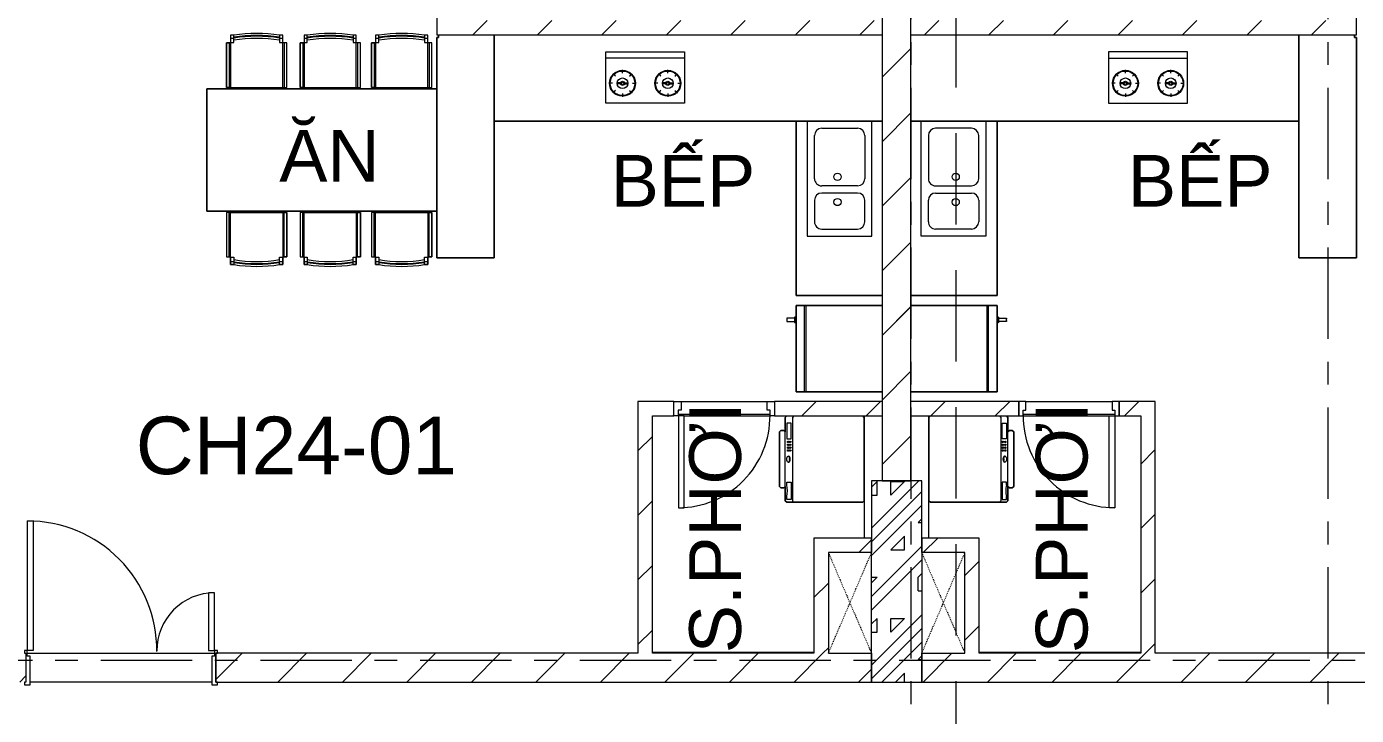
# Model space of a CAD drawing. Header units: millimetres. Extents: x -20144 to 117583, y -11426 to 48263.
# Drawn here: x 10845 to 20100, y 32568 to 37357 of the extents above; entities that cross this region are included whole.
import ezdxf

# ---------------------------------------------------------------- set-up
doc = ezdxf.new("R2010")
doc.units = ezdxf.units.MM
for name, pattern in [('Dash', [12.35, 3.175, -3.175, 0, -3, 0, -3]), ('Grid Line', [22.225, 12.7, -3.175, 3.175, -3.175]), ('HIDDEN2', [4.7625, 3.175, -1.5875])]:
    doc.linetypes.add(name, pattern=pattern)
for name, color, linetype, lineweight in [('A-DETL-GENF', 31, 'Continuous', 5), ('A-DETL-GENF-HDLN', 161, 'Dash', 5), ('CHU', 181, 'Continuous', 5), ('CUA', 31, 'Continuous', 9), ('HATCH-TUONG', 152, 'Continuous', 9), ('KI-HIEU-1', 151, 'Continuous', 9), ('NET CAT', 3, 'Continuous', 5), ('NET-CAT', 3, 'Continuous', 9), ('NET-THAY', 2, 'Continuous', 15), ('THIET BI', 44, 'Continuous', 5), ('TRUC', 225, 'Continuous', 5)]:
    doc.layers.add(name, color=color, linetype=linetype, lineweight=lineweight)
doc.styles.add('Arial', font='arial.ttf', dxfattribs={"height": 360})
doc.styles.add('Arial_2', font='arial.ttf', dxfattribs={"height": 400})
pattern_1 = [(45, (0, 0), (-224.5064, 224.5064), [])]

# ---------------------------------------------------------------- blocks, each defined once
blk = doc.blocks.new('CUA VAO CAN HO_0001 - Type 1-362270-MẶT BẰNG TẦNG 24')
at = {"layer": 'CUA'}
for p, q in [((-549, 1022.3), (-509, 1022.3)), ((-549, 122.3), (-549, 1022.3)), ((-509, 1022.3), (-509, 122.3)), ((712, 522.3), (712, 122.3)), ((752, 522.3), (712, 522.3)), ((752, 122.3), (752, 522.3)), ((-509, 122.3), (-549, 122.3)), ((712, 122.3), (752, 122.3))]:
    blk.add_line(p, q, dxfattribs=at)
at = {"layer": 'CUA', "lineweight": 5}
for p, q in [((-550, 122.3), (-570, 122.3)), ((-570, 122.3), (-570, 102.3)), ((-570, 102.3), (-560, 102.3)), ((-560, 102.3), (-560, -97.7)), ((-550, 81.3), (-550, 122.3)), ((773, 122.3), (753, 122.3)), ((753, 122.3), (753, 81.3)), ((763, -97.7), (763, 102.3)), ((763, 102.3), (773, 102.3)), ((773, 102.3), (773, 122.3)), ((-530, 81.3), (-550, 81.3)), ((-530, -117.7), (-530, 81.3)), ((753, 81.3), (733, 81.3)), ((733, 81.3), (733, -117.7)), ((-560, -97.7), (-570, -97.7)), ((-570, -97.7), (-570, -117.7)), ((-570, -117.7), (-530, -117.7)), ((733, -117.7), (773, -117.7)), ((773, -97.7), (763, -97.7)), ((773, -117.7), (773, -97.7))]:
    blk.add_line(p, q, dxfattribs=at)
for centre, radius, start, end in [((-549, 122.3), 900, 359.5, 90), ((752, 122.3), 400, 90, 180.5)]:
    blk.add_arc(centre, radius, start, end, dxfattribs=at)
blk = doc.blocks.new('CUA WC - Type 1-374201-MẶT BẰNG TẦNG 24')
at = {"layer": 'CUA', "lineweight": 5}
for p, q in [((-248.5, -52.3), (-248.5, 47.7)), ((-248.5, 47.7), (-198.5, 47.7)), ((-198.5, 47.7), (-198.5, -11.3)), ((401.5, 47.7), (451.5, 47.7)), ((401.5, -11.3), (401.5, 47.7)), ((451.5, 47.7), (451.5, -52.3)), ((-218.5, -52.3), (-248.5, -52.3)), ((-218.5, -11.3), (-218.5, -52.3)), ((-198.5, -11.3), (-218.5, -11.3)), ((421.5, -11.3), (401.5, -11.3)), ((421.5, -52.3), (421.5, -11.3)), ((451.5, -52.3), (421.5, -52.3))]:
    blk.add_line(p, q, dxfattribs=at)
at = {"layer": 'CUA'}
for p, q in [((-177.5, -52.3), (-217.5, -52.3)), ((-217.5, -52.3), (-217.5, -690.3)), ((-177.5, -690.3), (-177.5, -52.3)), ((-217.5, -690.3), (-177.5, -690.3))]:
    blk.add_line(p, q, dxfattribs=at)
at = {"layer": 'CUA', "lineweight": 5}
blk.add_arc((-217.5, -52.3), 638, 270, 0.5, dxfattribs=at)
blk = doc.blocks.new('X-BAN AN 4 GHE - X-BAN AN 4 GHE 2-382485-MẶT BẰNG TẦNG 24')
at = {"layer": 'THIET BI'}
for p, q in [((187, 372.7), (165.2, 372.7)), ((165.2, 372.7), (165.2, 318.5)), ((165.2, 372.7), (165.2, 10)), ((187, 372.7), (165.2, 372.7)), ((187, 337.9), (187, 372.7)), ((527.9, 372.7), (506.1, 372.7)), ((506.1, 372.7), (506.1, 337.9)), ((527.9, 372.7), (506.1, 372.7)), ((527.9, 318.5), (527.9, 372.7)), ((527.9, 10), (527.9, 372.7)), ((698.6, 372.7), (676.8, 372.7)), ((676.8, 372.7), (676.8, 318.5)), ((676.8, 372.7), (676.8, 10)), ((698.6, 372.7), (676.8, 372.7)), ((698.6, 337.9), (698.6, 372.7)), ((1039.5, 372.7), (1017.7, 372.7)), ((1017.7, 372.7), (1017.7, 337.9)), ((1039.5, 372.7), (1017.7, 372.7)), ((1039.5, 318.5), (1039.5, 372.7)), ((1039.5, 10), (1039.5, 372.7)), ((1195.4, 372.7), (1173.7, 372.7)), ((1173.7, 372.7), (1173.7, 318.5)), ((1173.7, 372.7), (1173.7, 10)), ((1195.4, 372.7), (1173.7, 372.7)), ((1195.4, 337.9), (1195.4, 372.7)), ((1536.3, 372.7), (1514.6, 372.7)), ((1514.6, 372.7), (1514.6, 337.9)), ((1536.3, 372.7), (1514.6, 372.7)), ((1536.3, 318.5), (1536.3, 372.7)), ((1536.3, 10), (1536.3, 372.7)), ((165.2, 318.5), (136.9, 318.5)), ((136.9, 318.5), (136.9, 10)), ((136.9, 318.5), (155.8, 318.5)), ((136.9, 10), (136.9, 318.5)), ((155.8, 318.5), (155.8, 10)), ((165.2, 350.9), (187, 350.9)), ((165.2, 321.9), (187, 321.9)), ((187, 321.9), (187, 337.9)), ((506.1, 350.9), (527.9, 350.9)), ((506.1, 337.9), (506.1, 321.9)), ((506.1, 321.9), (527.9, 321.9)), ((556.2, 318.5), (527.9, 318.5)), ((537.3, 318.5), (537.3, 10)), ((556.2, 318.5), (537.3, 318.5)), ((556.2, 10), (556.2, 318.5)), ((556.2, 10), (556.2, 318.5)), ((648.5, 318.5), (648.5, 10)), ((676.8, 318.5), (648.5, 318.5)), ((648.5, 318.5), (667.4, 318.5)), ((648.5, 10), (648.5, 318.5)), ((667.4, 318.5), (667.4, 10)), ((676.8, 350.9), (698.6, 350.9)), ((676.8, 321.9), (698.6, 321.9)), ((698.6, 321.9), (698.6, 337.9)), ((1017.7, 350.9), (1039.5, 350.9)), ((1017.7, 337.9), (1017.7, 321.9)), ((1017.7, 321.9), (1039.5, 321.9)), ((1067.8, 318.5), (1039.5, 318.5)), ((1048.9, 318.5), (1048.9, 10)), ((1067.8, 318.5), (1048.9, 318.5)), ((1067.8, 10), (1067.8, 318.5)), ((1067.8, 10), (1067.8, 318.5)), ((1145.3, 318.5), (1145.3, 10)), ((1173.7, 318.5), (1145.3, 318.5)), ((1145.3, 318.5), (1164.2, 318.5)), ((1145.3, 10), (1145.3, 318.5)), ((1164.2, 318.5), (1164.2, 10)), ((1173.7, 350.9), (1195.4, 350.9)), ((1173.7, 321.9), (1195.4, 321.9)), ((1195.4, 321.9), (1195.4, 337.9)), ((1514.6, 350.9), (1536.3, 350.9)), ((1514.6, 337.9), (1514.6, 321.9)), ((1514.6, 321.9), (1536.3, 321.9)), ((1564.7, 318.5), (1536.3, 318.5)), ((1545.8, 318.5), (1545.8, 10)), ((1564.7, 318.5), (1545.8, 318.5)), ((1564.7, 10), (1564.7, 318.5)), ((1564.7, 10), (1564.7, 318.5)), ((1600, 0), (0, 0)), ((0, 0), (0, -850)), ((0, -850), (0, 0)), ((0, 0), (1600, 0)), ((136.9, 10), (556.2, 10)), ((155.8, 10), (136.9, 10)), ((165.2, 10), (527.9, 10)), ((537.3, 10), (556.2, 10)), ((648.5, 10), (1067.8, 10)), ((667.4, 10), (648.5, 10)), ((676.8, 10), (1039.5, 10)), ((1048.9, 10), (1067.8, 10)), ((1145.3, 10), (1564.7, 10)), ((1164.2, 10), (1145.3, 10)), ((1173.7, 10), (1536.3, 10)), ((1545.8, 10), (1564.7, 10)), ((1600, -850), (1600, 0)), ((1600, 0), (1600, -850)), ((0, -850), (1600, -850)), ((1600, -850), (0, -850)), ((556.2, -860), (136.9, -860)), ((136.9, -860), (136.9, -1168.5)), ((155.8, -860), (136.9, -860)), ((136.9, -860), (136.9, -1168.5)), ((155.8, -1168.5), (155.8, -860)), ((165.2, -860), (527.9, -860)), ((165.2, -1222.7), (165.2, -860)), ((527.9, -860), (527.9, -1222.7)), ((537.3, -860), (556.2, -860)), ((537.3, -1168.5), (537.3, -860)), ((556.2, -1168.5), (556.2, -860)), ((556.2, -860), (556.2, -1168.5)), ((1067.8, -860), (648.5, -860)), ((648.5, -860), (648.5, -1168.5)), ((667.4, -860), (648.5, -860)), ((648.5, -860), (648.5, -1168.5)), ((667.4, -1168.5), (667.4, -860)), ((676.8, -860), (1039.5, -860)), ((676.8, -1222.7), (676.8, -860)), ((1039.5, -860), (1039.5, -1222.7)), ((1048.9, -860), (1067.8, -860)), ((1048.9, -1168.5), (1048.9, -860)), ((1067.8, -1168.5), (1067.8, -860)), ((1067.8, -860), (1067.8, -1168.5)), ((1564.7, -860), (1145.3, -860)), ((1145.3, -860), (1145.3, -1168.5)), ((1164.2, -860), (1145.3, -860)), ((1145.3, -860), (1145.3, -1168.5)), ((1164.2, -1168.5), (1164.2, -860)), ((1173.7, -860), (1536.3, -860)), ((1173.7, -1222.7), (1173.7, -860)), ((1536.3, -860), (1536.3, -1222.7)), ((1545.8, -860), (1564.7, -860)), ((1545.8, -1168.5), (1545.8, -860)), ((1564.7, -1168.5), (1564.7, -860)), ((1564.7, -860), (1564.7, -1168.5)), ((136.9, -1168.5), (165.2, -1168.5)), ((136.9, -1168.5), (155.8, -1168.5)), ((165.2, -1168.5), (165.2, -1222.7)), ((165.2, -1171.9), (187, -1171.9)), ((165.2, -1200.9), (187, -1200.9)), ((187, -1171.9), (187, -1187.9)), ((187, -1187.9), (187, -1222.7)), ((506.1, -1171.9), (527.9, -1171.9)), ((506.1, -1187.9), (506.1, -1171.9)), ((506.1, -1222.7), (506.1, -1187.9)), ((506.1, -1200.9), (527.9, -1200.9)), ((527.9, -1222.7), (527.9, -1168.5)), ((527.9, -1168.5), (556.2, -1168.5)), ((556.2, -1168.5), (537.3, -1168.5)), ((648.5, -1168.5), (676.8, -1168.5)), ((648.5, -1168.5), (667.4, -1168.5)), ((676.8, -1168.5), (676.8, -1222.7)), ((676.8, -1171.9), (698.6, -1171.9)), ((676.8, -1200.9), (698.6, -1200.9)), ((698.6, -1171.9), (698.6, -1187.9)), ((698.6, -1187.9), (698.6, -1222.7)), ((1017.7, -1171.9), (1039.5, -1171.9)), ((1017.7, -1187.9), (1017.7, -1171.9)), ((1017.7, -1222.7), (1017.7, -1187.9)), ((1017.7, -1200.9), (1039.5, -1200.9)), ((1039.5, -1222.7), (1039.5, -1168.5)), ((1039.5, -1168.5), (1067.8, -1168.5)), ((1067.8, -1168.5), (1048.9, -1168.5)), ((1145.3, -1168.5), (1173.7, -1168.5)), ((1145.3, -1168.5), (1164.2, -1168.5)), ((1173.7, -1168.5), (1173.7, -1222.7)), ((1173.7, -1171.9), (1195.4, -1171.9)), ((1173.7, -1200.9), (1195.4, -1200.9)), ((1195.4, -1171.9), (1195.4, -1187.9)), ((1195.4, -1187.9), (1195.4, -1222.7)), ((1514.6, -1171.9), (1536.3, -1171.9)), ((1514.6, -1187.9), (1514.6, -1171.9)), ((1514.6, -1222.7), (1514.6, -1187.9)), ((1514.6, -1200.9), (1536.3, -1200.9)), ((1536.3, -1222.7), (1536.3, -1168.5)), ((1536.3, -1168.5), (1564.7, -1168.5)), ((1564.7, -1168.5), (1545.8, -1168.5)), ((165.2, -1222.7), (187, -1222.7)), ((187, -1222.7), (165.2, -1222.7)), ((506.1, -1222.7), (527.9, -1222.7)), ((527.9, -1222.7), (506.1, -1222.7)), ((676.8, -1222.7), (698.6, -1222.7)), ((698.6, -1222.7), (676.8, -1222.7)), ((1017.7, -1222.7), (1039.5, -1222.7)), ((1039.5, -1222.7), (1017.7, -1222.7)), ((1173.7, -1222.7), (1195.4, -1222.7)), ((1195.4, -1222.7), (1173.7, -1222.7)), ((1514.6, -1222.7), (1536.3, -1222.7)), ((1536.3, -1222.7), (1514.6, -1222.7))]:
    blk.add_line(p, q, dxfattribs=at)
for centre, radius, start, end in [((346.5, -628.1), 1013.4, 80.94073, 99.05927), ((346.5, -628.1), 1013.4, 80.94073, 99.05927), ((346.5, -628.1), 998.9, 80.80804, 99.19196), ((858.1, -628.1), 1013.4, 80.94073, 99.05927), ((858.1, -628.1), 1013.4, 80.94073, 99.05927), ((858.1, -628.1), 998.9, 80.80804, 99.19196), ((1355, -628.1), 1013.4, 80.94073, 99.05927), ((1355, -628.1), 1013.4, 80.94073, 99.05927), ((1355, -628.1), 998.9, 80.80804, 99.19196), ((346.5, -648.2), 1013.4, 80.94073, 99.05927), ((346.5, -648.2), 998.9, 80.80804, 99.19196), ((858.1, -648.2), 1013.4, 80.94073, 99.05927), ((858.1, -648.2), 998.9, 80.80804, 99.19196), ((1355, -648.2), 1013.4, 80.94073, 99.05927), ((1355, -648.2), 998.9, 80.80804, 99.19196), ((346.5, -201.8), 998.9, 260.80804, 279.19196), ((346.5, -201.8), 1013.4, 260.94073, 279.05927), ((858.1, -201.8), 998.9, 260.80804, 279.19196), ((858.1, -201.8), 1013.4, 260.94073, 279.05927), ((1355, -201.8), 998.9, 260.80804, 279.19196), ((1355, -201.8), 1013.4, 260.94073, 279.05927), ((346.5, -221.9), 998.9, 260.80804, 279.19196), ((346.5, -221.9), 1013.4, 260.94073, 279.05927), ((346.5, -221.9), 1013.4, 260.94073, 279.05927), ((858.1, -221.9), 998.9, 260.80804, 279.19196), ((858.1, -221.9), 1013.4, 260.94073, 279.05927), ((858.1, -221.9), 1013.4, 260.94073, 279.05927), ((1355, -221.9), 998.9, 260.80804, 279.19196), ((1355, -221.9), 1013.4, 260.94073, 279.05927), ((1355, -221.9), 1013.4, 260.94073, 279.05927)]:
    blk.add_arc(centre, radius, start, end, dxfattribs=at)
blk = doc.blocks.new('X-BEP - X-BEP-626359-MẶT BẰNG TẦNG 24')
at = {"layer": 'THIET BI'}
for p, q in [((0, -0.1), (0, -600)), ((0, -600), (0, -0.1)), ((775.5, -117.4), (1324.5, -117.4)), ((775.5, -475.7), (775.5, -117.4)), ((1324.5, -162.4), (775.5, -162.4)), ((1324.5, -117.4), (1324.5, -475.7)), ((842.7, -287.3), (826.1, -270.7)), ((892.3, -266.8), (892.3, -243.3)), ((941.9, -287.3), (958.5, -270.7)), ((1158.1, -287.3), (1141.5, -270.7)), ((1207.7, -266.8), (1207.7, -243.3)), ((1257.3, -287.3), (1273.9, -270.7)), ((822.1, -336.9), (798.7, -336.9)), ((878.1, -332.9), (855.6, -332.9)), ((878.1, -341), (855.6, -341)), ((906.4, -332.9), (928.9, -332.9)), ((906.4, -341), (928.9, -341)), ((962.5, -336.9), (985.9, -336.9)), ((1137.5, -336.9), (1114.1, -336.9)), ((1193.6, -332.9), (1171.1, -332.9)), ((1193.6, -341), (1171.1, -341)), ((1221.9, -332.9), (1244.4, -332.9)), ((1221.9, -341), (1244.4, -341)), ((1277.9, -336.9), (1301.3, -336.9)), ((842.7, -386.6), (826.1, -403.1)), ((892.3, -407.1), (892.3, -430.5)), ((941.9, -386.6), (958.5, -403.1)), ((1158.1, -386.6), (1141.5, -403.1)), ((1207.7, -407.1), (1207.7, -430.5)), ((1257.3, -386.6), (1273.9, -403.1)), ((1324.5, -475.7), (775.5, -475.7)), ((0, -600), (2699.9, -600)), ((2699.9, -600), (0, -600))]:
    blk.add_line(p, q, dxfattribs=at)
for centre, radius in [((892.3, -336.9), 90), ((892.3, -336.9), 85.5), ((1207.7, -336.9), 90), ((1207.7, -336.9), 85.5), ((892.3, -336.9), 36.9), ((892.3, -336.9), 14.7), ((892.3, -336.9), 8.24), ((1207.7, -336.9), 36.9), ((1207.7, -336.9), 14.7), ((1207.7, -336.9), 8.24)]:
    blk.add_circle(centre, radius, dxfattribs=at)
blk = doc.blocks.new('X-BEP - X-BEP-626360-MẶT BẰNG TẦNG 24')
at = {"layer": 'THIET BI'}
for p, q in [((0, -0.1), (0, -600)), ((0, -600), (0, -0.1)), ((0, -71.5), (0, -521.5)), ((800, -71.5), (0, -71.5)), ((800, -521.5), (800, -71.5)), ((1213.2, -600), (1213.2, -0.1)), ((1213.2, -0.1), (1213.2, -600)), ((50, -421.5), (50, -171.5)), ((100, -121.5), (400, -121.5)), ((450, -171.5), (450, -421.5)), ((500, -171.5), (500, -421.5)), ((700, -121.5), (550, -121.5)), ((750, -421.5), (750, -171.5)), ((0, -521.5), (800, -521.5)), ((400, -471.5), (100, -471.5)), ((550, -471.5), (700, -471.5)), ((0, -600), (1213.2, -600)), ((1213.2, -600), (0, -600))]:
    blk.add_line(p, q, dxfattribs=at)
for centre in [(387.5, -311.5), (562.5, -311.5)]:
    blk.add_circle(centre, 25, dxfattribs=at)
for centre, start, end in [((100, -171.5), 90, 180), ((400, -171.5), 360, 90), ((550, -171.5), 90, 180), ((700, -171.5), 360, 90), ((100, -421.5), 180, 270), ((400, -421.5), 270, 0), ((550, -421.5), 180, 270), ((700, -421.5), 270, 0)]:
    blk.add_arc(centre, 50, start, end, dxfattribs=at)
blk = doc.blocks.new('X-BAR - X-BAR-626361-MẶT BẰNG TẦNG 24')
at = {"layer": 'THIET BI'}
for p, q in [((-387.3, -17.3), (-400, -17.3)), ((-400, -17.3), (-400, -1550)), ((-400, -1550), (-400, -17.3)), ((-400, -17.3), (-387.3, -17.3)), ((-387.3, -0.1), (-387.3, -17.3)), ((-387.3, -17.3), (-387.3, -0.1)), ((0, -1550), (0, -0.1)), ((0, -0.1), (0, -1550)), ((-400, -1550), (0, -1550)), ((0, -1550), (-400, -1550))]:
    blk.add_line(p, q, dxfattribs=at)
blk = doc.blocks.new('X-TU LANH - X-TU LANH-V27-MẶT BẰNG TẦNG 24')
at = {"layer": 'THIET BI'}
for p, q in [((-300, -0.1), (-300, -600)), ((-300, -600), (-300, -0.1)), ((300, -600), (300, -0.1)), ((300, -0.1), (300, -600)), ((300, -530), (-300, -530)), ((300, -540), (-300, -540)), ((-300, -600), (300, -600)), ((300, -600), (-300, -600)), ((-222.5, -600), (-217.5, -610)), ((-217.5, -610), (-182.5, -610)), ((-212.5, -610), (-210.5, -665)), ((-189.5, -665), (-187.5, -610)), ((-182.5, -610), (-177.5, -600)), ((-210.5, -665), (-205.2, -665)), ((-194.8, -665), (-189.5, -665))]:
    blk.add_line(p, q, dxfattribs=at)
blk.add_arc((-200, -667.2), 5.66, 22.40182, 157.59821, dxfattribs=at)
blk = doc.blocks.new('X-MAY GIAT - X-MAY GIAT-V28-MẶT BẰNG TẦNG 24')
at = {"layer": 'THIET BI'}
for p, q in [((-290, 0), (-300, -10)), ((-300, -10), (-290, 0)), ((290, 0), (-290, 0)), ((-290, 0), (290, 0)), ((300, -10), (290, 0)), ((290, 0), (300, -10)), ((300, -540), (300, -10)), ((300, -10), (300, -540)), ((-300, -490), (-290, -500)), ((-300, -540), (-290, -550)), ((-290, -550), (-300, -540)), ((-290, -500), (290, -500)), ((-290, -550), (-190, -550)), ((-190, -550), (-290, -550)), ((-250, -510), (-250, -540)), ((-140, -510), (-250, -510)), ((-250, -540), (-140, -540)), ((-190, -550), (-200, -560)), ((-200, -560), (-190, -550)), ((190, -550), (-190, -550)), ((-140, -540), (-140, -510)), ((-20, -530), (-20, -525)), ((0, -520), (0, -525)), ((20, -530), (20, -525)), ((160, -510), (280, -510)), ((160, -540), (160, -510)), ((180, -540), (160, -540)), ((200, -560), (190, -550)), ((190, -550), (290, -550)), ((190, -550), (200, -560)), ((290, -550), (190, -550)), ((280, -540), (260, -540)), ((280, -510), (280, -540)), ((290, -500), (300, -490)), ((290, -550), (300, -540)), ((300, -540), (290, -550)), ((-200, -560), (-200, -580)), ((-200, -580), (-200, -560)), ((-200, -580), (-190, -590)), ((-190, -590), (-200, -580)), ((-190, -590), (190, -590)), ((190, -590), (-190, -590)), ((190, -590), (200, -580)), ((200, -580), (190, -590)), ((200, -580), (200, -560)), ((200, -560), (200, -580))]:
    blk.add_line(p, q, dxfattribs=at)
blk.add_arc((220, -697.5), 162.5, 75.74997, 104.25003, dxfattribs=at)
for centre, major_axis in [((-120, -512.5), (5, 0)), ((-120, -522.5), (5, 0)), ((-120, -532.5), (5, 0)), ((-100, -512.5), (5, 0)), ((-100, -522.5), (5, 0)), ((-100, -532.5), (5, 0)), ((-80, -512.5), (5, 0)), ((-80, -522.5), (5, 0)), ((-80, -532.5), (5, 0)), ((-60, -512.5), (-5, 0)), ((-60, -522.5), (-5, 0)), ((-60, -532.5), (-5, 0)), ((0, -530), (-20, 0))]:
    blk.add_ellipse(centre, major_axis=major_axis, ratio=0.5, dxfattribs=at)
blk.add_ellipse((0, -525), major_axis=(-20, 0), ratio=0.5, start_param=3.141593, end_param=6.283185, dxfattribs=at)
blk = doc.blocks.new('CUA WC - Type 1-374153-MẶT BẰNG TẦNG 24')
at = {"layer": 'CUA'}
for p, q in [((-217.5, 690.3), (-177.5, 690.3)), ((-217.5, 52.3), (-217.5, 690.3)), ((-177.5, 690.3), (-177.5, 52.3)), ((-177.5, 52.3), (-217.5, 52.3))]:
    blk.add_line(p, q, dxfattribs=at)
at = {"layer": 'CUA', "lineweight": 5}
for p, q in [((-218.5, 52.3), (-248.5, 52.3)), ((-248.5, 52.3), (-248.5, -47.7)), ((-218.5, 11.3), (-218.5, 52.3)), ((-198.5, 11.3), (-218.5, 11.3)), ((-198.5, -47.7), (-198.5, 11.3)), ((421.5, 11.3), (401.5, 11.3)), ((401.5, 11.3), (401.5, -47.7)), ((451.5, 52.3), (421.5, 52.3)), ((421.5, 52.3), (421.5, 11.3)), ((451.5, -47.7), (451.5, 52.3)), ((-248.5, -47.7), (-198.5, -47.7)), ((401.5, -47.7), (451.5, -47.7))]:
    blk.add_line(p, q, dxfattribs=at)
blk.add_arc((-217.5, 52.3), 638, 359.5, 90, dxfattribs=at)
blk = doc.blocks.new('X-BEP - X-BEP-629880-MẶT BẰNG TẦNG 24')
at = {"layer": 'THIET BI'}
for p, q in [((0, 600), (2699.9, 600)), ((0, 0.1), (0, 600)), ((0, 600), (0, 0.1)), ((2699.9, 600), (0, 600)), ((775.5, 475.7), (775.5, 117.4)), ((1324.5, 475.7), (775.5, 475.7)), ((1324.5, 117.4), (1324.5, 475.7)), ((842.7, 386.6), (826.1, 403.1)), ((892.3, 407.1), (892.3, 430.5)), ((941.9, 386.6), (958.5, 403.1)), ((1158.1, 386.6), (1141.5, 403.1)), ((1207.7, 407.1), (1207.7, 430.5)), ((1257.3, 386.6), (1273.9, 403.1)), ((822.1, 336.9), (798.7, 336.9)), ((842.7, 287.3), (826.1, 270.7)), ((878.1, 341), (855.6, 341)), ((878.1, 332.9), (855.6, 332.9)), ((906.4, 341), (928.9, 341)), ((906.4, 332.9), (928.9, 332.9)), ((941.9, 287.3), (958.5, 270.7)), ((962.5, 336.9), (985.9, 336.9)), ((1137.5, 336.9), (1114.1, 336.9)), ((1158.1, 287.3), (1141.5, 270.7)), ((1193.6, 341), (1171.1, 341)), ((1193.6, 332.9), (1171.1, 332.9)), ((1221.9, 341), (1244.4, 341)), ((1221.9, 332.9), (1244.4, 332.9)), ((1257.3, 287.3), (1273.9, 270.7)), ((1277.9, 336.9), (1301.3, 336.9)), ((892.3, 266.8), (892.3, 243.3)), ((1207.7, 266.8), (1207.7, 243.3)), ((1324.5, 162.4), (775.5, 162.4)), ((775.5, 117.4), (1324.5, 117.4))]:
    blk.add_line(p, q, dxfattribs=at)
for centre, radius in [((892.3, 336.9), 90), ((892.3, 336.9), 85.5), ((892.3, 336.9), 36.9), ((1207.7, 336.9), 90), ((1207.7, 336.9), 85.5), ((1207.7, 336.9), 36.9), ((892.3, 336.9), 14.7), ((892.3, 336.9), 8.24), ((1207.7, 336.9), 14.7), ((1207.7, 336.9), 8.24)]:
    blk.add_circle(centre, radius, dxfattribs=at)
blk = doc.blocks.new('X-BEP - X-BEP-629881-MẶT BẰNG TẦNG 24')
at = {"layer": 'THIET BI'}
for p, q in [((0, 600), (1213.2, 600)), ((0, 0.1), (0, 600)), ((0, 600), (0, 0.1)), ((1213.2, 600), (0, 600)), ((1213.2, 600), (1213.2, 0.1)), ((1213.2, 0.1), (1213.2, 600)), ((0, 521.5), (800, 521.5)), ((0, 71.5), (0, 521.5)), ((400, 471.5), (100, 471.5)), ((550, 471.5), (700, 471.5)), ((800, 521.5), (800, 71.5)), ((50, 421.5), (50, 171.5)), ((450, 171.5), (450, 421.5)), ((500, 171.5), (500, 421.5)), ((750, 421.5), (750, 171.5)), ((100, 121.5), (400, 121.5)), ((700, 121.5), (550, 121.5)), ((800, 71.5), (0, 71.5))]:
    blk.add_line(p, q, dxfattribs=at)
for centre in [(387.5, 311.5), (562.5, 311.5)]:
    blk.add_circle(centre, 25, dxfattribs=at)
for centre, start, end in [((100, 421.5), 90, 180), ((400, 421.5), 360, 90), ((550, 421.5), 90, 180), ((700, 421.5), 360, 90), ((100, 171.5), 180, 270), ((400, 171.5), 270, 0), ((550, 171.5), 180, 270), ((700, 171.5), 270, 0)]:
    blk.add_arc(centre, 50, start, end, dxfattribs=at)
blk = doc.blocks.new('X-BAR - X-BAR-629882-MẶT BẰNG TẦNG 24')
at = {"layer": 'THIET BI'}
for p, q in [((-400, 1550), (0, 1550)), ((-400, 17.3), (-400, 1550)), ((0, 1550), (-400, 1550)), ((-400, 1550), (-400, 17.3)), ((0, 1550), (0, 0.1)), ((0, 0.1), (0, 1550)), ((-387.3, 17.3), (-400, 17.3)), ((-400, 17.3), (-387.3, 17.3)), ((-387.3, 0.1), (-387.3, 17.3)), ((-387.3, 17.3), (-387.3, 0.1))]:
    blk.add_line(p, q, dxfattribs=at)
blk = doc.blocks.new('X-TU LANH - X-TU LANH-629884-MẶT BẰNG TẦNG 24')
at = {"layer": 'THIET BI'}
for p, q in [((-212.5, 610), (-210.5, 665)), ((-210.5, 665), (-205.2, 665)), ((-194.8, 665), (-189.5, 665)), ((-189.5, 665), (-187.5, 610)), ((-300, 600), (300, 600)), ((-300, 0.1), (-300, 600)), ((-300, 600), (-300, 0.1)), ((300, 600), (-300, 600)), ((-222.5, 600), (-217.5, 610)), ((-217.5, 610), (-182.5, 610)), ((-182.5, 610), (-177.5, 600)), ((300, 600), (300, 0.1)), ((300, 0.1), (300, 600)), ((300, 540), (-300, 540)), ((300, 530), (-300, 530))]:
    blk.add_line(p, q, dxfattribs=at)
blk.add_arc((-200, 667.2), 5.66, 202.40179, 337.59818, dxfattribs=at)
blk = doc.blocks.new('X-MAY GIAT - X-MAY GIAT-629885-MẶT BẰNG TẦNG 24')
at = {"layer": 'THIET BI'}
for p, q in [((-200, 580), (-190, 590)), ((-190, 590), (-200, 580)), ((-200, 560), (-200, 580)), ((-200, 580), (-200, 560)), ((-190, 550), (-200, 560)), ((-200, 560), (-190, 550)), ((-190, 590), (190, 590)), ((190, 590), (-190, 590)), ((190, 590), (200, 580)), ((200, 580), (190, 590)), ((200, 560), (190, 550)), ((190, 550), (200, 560)), ((200, 580), (200, 560)), ((200, 560), (200, 580)), ((-300, 540), (-290, 550)), ((-290, 550), (-300, 540)), ((-300, 490), (-290, 500)), ((-290, 550), (-190, 550)), ((-190, 550), (-290, 550)), ((-290, 500), (290, 500)), ((-250, 510), (-250, 540)), ((-250, 540), (-140, 540)), ((-140, 510), (-250, 510)), ((190, 550), (-190, 550)), ((-140, 540), (-140, 510)), ((-20, 530), (-20, 525)), ((0, 520), (0, 525)), ((20, 530), (20, 525)), ((160, 540), (160, 510)), ((180, 540), (160, 540)), ((160, 510), (280, 510)), ((190, 550), (290, 550)), ((290, 550), (190, 550)), ((280, 540), (260, 540)), ((280, 510), (280, 540)), ((290, 550), (300, 540)), ((300, 540), (290, 550)), ((290, 500), (300, 490)), ((300, 540), (300, 10)), ((300, 10), (300, 540)), ((-290, 0), (-300, 10)), ((-300, 10), (-290, 0)), ((290, 0), (-290, 0)), ((-290, 0), (290, 0)), ((300, 10), (290, 0)), ((290, 0), (300, 10))]:
    blk.add_line(p, q, dxfattribs=at)
blk.add_arc((220, 697.5), 162.5, 255.74997, 284.25003, dxfattribs=at)
for centre, major_axis in [((-120, 532.5), (5, 0)), ((-120, 522.5), (5, 0)), ((-120, 512.5), (5, 0)), ((-100, 532.5), (5, 0)), ((-100, 522.5), (5, 0)), ((-100, 512.5), (5, 0)), ((-80, 532.5), (5, 0)), ((-80, 522.5), (5, 0)), ((-80, 512.5), (5, 0)), ((-60, 532.5), (5, 0)), ((-60, 522.5), (5, 0)), ((-60, 512.5), (5, 0)), ((0, 530), (20, 0))]:
    blk.add_ellipse(centre, major_axis=major_axis, ratio=0.5, dxfattribs=at)
blk.add_ellipse((0, 525), major_axis=(20, 0), ratio=0.5, start_param=3.141593, end_param=6.283185, dxfattribs=at)
blk = doc.blocks.new('Family2 - Family1 2-691650-MẶT BẰNG TẦNG 24')
at = {"layer": 'A-DETL-GENF'}
for p, q in [((300, 700), (0, 700)), ((0, 700), (0, 0)), ((300, 0), (300, 700)), ((0, 0), (300, 0))]:
    blk.add_line(p, q, dxfattribs=at)
at = {"layer": 'A-DETL-GENF-HDLN'}
for p, q in [((0, 700), (300, 0.8)), ((0, 0), (300, 699.2))]:
    blk.add_line(p, q, dxfattribs=at)

msp = doc.modelspace()

# ---------------------------------------------------------------- hatches: boundary and pattern name
at = {"layer": 'HATCH-TUONG', "lineweight": 5}
h = msp.add_hatch(dxfattribs=at)
h.set_pattern_fill('FP_2', color=256, style=0, pattern_type=2)
h.set_pattern_definition(pattern_1)
h.paths.add_polyline_path([(13700.5, 37299.9), (13800.5, 37299.9), (13800.5, 37449.9), (13700.5, 37449.9)], flags=0)
h.paths.add_polyline_path([(13700.5, 38349.9), (13800.5, 38349.9), (13800.5, 41099.9), (13700.5, 41099.9)], flags=0)
h = msp.add_hatch(dxfattribs=at)
h.set_pattern_fill('FP_2', color=256, style=0, pattern_type=2)
h.set_pattern_definition(pattern_1)
h.paths.add_polyline_path([(17000.4, 34199.9), (17000.4, 41100), (16800.4, 41100), (16800.4, 34199.9), (16903, 34199.9)], flags=0)
h = msp.add_hatch(dxfattribs=at)
h.set_pattern_fill('FP_2', color=256, style=0, pattern_type=2)
h.set_pattern_definition(pattern_1)
h.paths.add_polyline_path([(16800.5, 34199.9), (17000.5, 34199.9), (17000.5, 41100), (16800.5, 41100), (16800.5, 34851.4)], flags=0)
h = msp.add_hatch(dxfattribs=at)
h.set_pattern_fill('FP_2', color=256, style=0, pattern_type=2)
h.set_pattern_definition(pattern_1)
h.paths.add_polyline_path([(20100.4, 37299.9), (20100.4, 37449.9), (20000.4, 37449.9), (20000.4, 37299.9)], flags=0)
h.paths.add_polyline_path([(20100.4, 38349.9), (20100.4, 41099.9), (20000.4, 41099.9), (20000.4, 38349.9)], flags=0)
h = msp.add_hatch(dxfattribs=at)
h.set_pattern_fill('FP_2', color=256, style=0, pattern_type=2)
h.set_pattern_definition(pattern_1)
h.paths.add_polyline_path([(13800.5, 37299.9), (16800.4, 37299.9), (16800.4, 37399.9), (13800.5, 37399.9)], flags=0)
h = msp.add_hatch(dxfattribs=at)
h.set_pattern_fill('FP_2', color=256, style=0, pattern_type=2)
h.set_pattern_definition(pattern_1)
h.paths.add_polyline_path([(20000.4, 37299.9), (20000.4, 37399.9), (17000.5, 37399.9), (17000.5, 37299.9), (19478.6, 37299.9)], flags=0)
h = msp.add_hatch(dxfattribs=at)
h.set_pattern_fill('FP_2', color=256, style=0, pattern_type=2)
h.set_pattern_definition(pattern_1)
h.paths.add_polyline_path([(15100.5, 32999.9), (15200.5, 32999.9), (15200.5, 34749.9), (15100.5, 34749.9), (15100.5, 33888.7)], flags=0)
h = msp.add_hatch(dxfattribs=at)
h.set_pattern_fill('FP_2', color=256, style=0, pattern_type=2)
h.set_pattern_definition(pattern_1)
h.paths.add_polyline_path([(15200.5, 34649.9), (15350.5, 34649.9), (15350.5, 34749.9), (15200.5, 34749.9)], flags=0)
h.paths.add_polyline_path([(16050.5, 34649.9), (16800.4, 34649.9), (16800.4, 34749.9), (16050.5, 34749.9)], flags=0)
h = msp.add_hatch(dxfattribs=at)
h.set_pattern_fill('FP_2', color=256, style=0, pattern_type=2)
h.set_pattern_definition(pattern_1)
h.paths.add_polyline_path([(18600.4, 34649.9), (18600.4, 34749.9), (18450.4, 34749.9), (18450.4, 34649.9)], flags=0)
h.paths.add_polyline_path([(17750.4, 34649.9), (17750.4, 34749.9), (17000.5, 34749.9), (17000.5, 34649.9)], flags=0)
h = msp.add_hatch(dxfattribs=at)
h.set_pattern_fill('FP_2', color=256, style=0, pattern_type=2)
h.set_pattern_definition(pattern_1)
h.paths.add_polyline_path([(18700.4, 32999.9), (18700.4, 34749.9), (18600.4, 34749.9), (18600.4, 32999.9)], flags=0)
h = msp.add_hatch(dxfattribs=at)
h.set_pattern_fill('FP_2', color=256, style=0, pattern_type=2)
h.set_pattern_definition(pattern_1)
h.paths.add_polyline_path([(16325.5, 32999.9), (16425.5, 32999.9), (16425.5, 33799.9), (16325.5, 33799.9), (16325.5, 33699.9)], flags=0)
h = msp.add_hatch(dxfattribs=at)
h.set_pattern_fill('FP_2', color=256, style=0, pattern_type=2)
h.set_pattern_definition(pattern_1)
h.paths.add_polyline_path([(16425.5, 33699.9), (16725.4, 33699.9), (16725.4, 33799.9), (16425.5, 33799.9)], flags=0)
h = msp.add_hatch(dxfattribs=at)
h.set_pattern_fill('FP_2', color=256, style=0, pattern_type=2)
h.set_pattern_definition(pattern_1)
h.paths.add_polyline_path([(17375.4, 33699.9), (17375.4, 33799.9), (17075.5, 33799.9), (17075.5, 33699.9)], flags=0)
h = msp.add_hatch(dxfattribs=at)
h.set_pattern_fill('FP_2', color=256, style=0, pattern_type=2)
h.set_pattern_definition(pattern_1)
h.paths.add_polyline_path([(17475.4, 32999.9), (17475.4, 33799.9), (17375.4, 33799.9), (17375.5, 32999.9)], flags=0)
h = msp.add_hatch(dxfattribs=at)
h.set_pattern_fill('FP_2', color=256, style=0, pattern_type=2)
h.set_pattern_definition(pattern_1)
h.paths.add_polyline_path([(10400.5, 32799.9), (10840.5, 32799.9), (10840.5, 32999.9), (10400.5, 32999.9)], flags=0)
h.paths.add_polyline_path([(12163.5, 32799.9), (16725.4, 32799.9), (16725.4, 32999.9), (12163.5, 32999.9)], flags=0)
h = msp.add_hatch(dxfattribs=at)
h.set_pattern_fill('FP_2', color=256, style=0, pattern_type=2)
h.set_pattern_definition(pattern_1)
h.paths.add_polyline_path([(23400.4, 32799.9), (23400.4, 32999.9), (22960.5, 32999.9), (22960.5, 32799.9)], flags=0)
h.paths.add_polyline_path([(21637.5, 32799.9), (21637.5, 32999.9), (17075.5, 32999.9), (17075.5, 32799.9), (21195.6, 32799.9)], flags=0)
at = {"layer": 'NET CAT'}
h = msp.add_hatch(dxfattribs=at)
h.set_pattern_fill('FP_1', color=256, style=0, pattern_type=2)
h.set_pattern_definition([(45, (95.25, 0), (-476.246, 476.246), []), (45, (190.5, 0), (-476.246, 476.246), []), (45, (0, 0), (-476.246, 476.246), []), (45, (476.25, 0), (-476.246, 476.246), []), (45, (571.5, 0), (-476.246, 476.246), []), (0, (381, 95.25), (0, 952.5), [95.25, -857.25]), (0, (476.25, 190.5), (0, 952.5), [95.25, -857.25]), (45, (381, 95.25), (0, 952.491), [134.684, -1212.342]), (45, (476.25, 95.25), (0, 952.491), [134.684, -1212.342]), (0, (381, 95.25), (0, 952.5), [95.25, -857.25]), (90, (-95.25, 95.25), (-952.5, 6e-14), [95.25, -857.25]), (90, (0, 95.25), (-952.5, 6e-14), [190.5, -762]), (45, (-95.25, 190.5), (0, 952.491), [134.684, -1212.342]), (90, (762, 381), (-952.5, 6e-14), [95.25, -857.25]), (0, (666.75, 381), (0, 952.5), [95.25, -857.25]), (45, (666.75, 381), (0, 952.491), [134.683, -1212.342]), (0, (857.25, 95.25), (0, 952.5), [95.25, -857.25]), (0, (857.25, 571.5), (0, 952.5), [95.25, -857.25]), (90, (1047.75, 666.75), (-952.5, 6e-14), [95.25, -857.25]), (45, (857.25, 571.5), (0, 952.491), [269.367, -1077.66]), (45, (952.5, 571.5), (0, 952.491), [134.683, -1212.342]), (45, (1143, 762), (0, 952.491), [134.684, -1212.342]), (0, (1143, 857.25), (0, 952.5), [95.25, -857.25]), (90, (1143, 762), (-952.5, 6e-14), [95.25, -857.25]), (0, (476.25, 762), (0, 952.5), [95.25, -857.25]), (0, (666.75, 857.25), (0, 952.5), [95.25, -857.25]), (90, (571.5, 762), (-952.5, 6e-14), [95.25, -857.25]), (90, (666.75, 762), (-952.5, 6e-14), [95.25, -857.25]), (45, (476.25, 762), (0, 952.491), [134.684, -1212.342]), (45, (666.75, 762), (0, 952.491), [134.683, -1212.342]), (135, (119, 214.8), (-952.491, 6e-14), [134.684, -1212.342]), (135, (238.1, 333.4), (-952.491, 6e-14), [134.684, -1212.342]), (135, (309.56, 404.8), (-952.491, 6e-14), [134.684, -1212.342]), (135, (333.4, 428.6), (-952.491, 6e-14), [134.683, -1212.342]), (135, (381, 476.25), (-952.491, 6e-14), [134.683, -1212.342]), (135, (404.8, 500.06), (-952.491, 6e-14), [134.684, -1212.342]), (135, (476.25, 571.5), (-952.491, 6e-14), [134.683, -1212.342]), (135, (523.9, 619.1), (-952.491, 6e-14), [134.684, -1212.342]), (45, (119, 214.8), (0, 952.491), [95.25, -1251.776]), (45, (238.1, 333.4), (0, 952.491), [67.36, -1279.665]), (45, (404.8, 500.06), (0, 952.491), [67.36, -1279.665]), (45, (309.56, 595.3), (0, 952.491), [67.36, -1279.665]), (45, (476.25, 571.5), (0, 952.491), [67.36, -1279.665]), (45, (381, 666.75), (0, 952.491), [67.36, -1279.665]), (0, (24.2, 309.5), (0, 952.5), [190.043, -762.457]), (0, (238.1, 523.9), (0, 952.5), [95.25, -857.25])])
h.paths.add_polyline_path([(17075.5, 32799.9), (17075.5, 34199.9), (16725.5, 34199.9), (16725.5, 32799.9)], flags=0)

# ---------------------------------------------------------------- linework, layer by layer
at = {"layer": 'KI-HIEU-1', "linetype": 'HIDDEN2', "ltscale": 200}
msp.add_line((17315.5, -7833.5), (17315.5, 45196.8), dxfattribs=at)
at = {"layer": 'NET CAT', "lineweight": 13}
for p, q in [((16725.5, 34199.9), (16725.5, 33699.9)), ((17075.5, 34199.9), (16725.5, 34199.9)), ((17075.5, 33699.9), (17075.5, 34199.9)), ((16725.5, 32999.9), (16725.5, 32799.9)), ((17075.5, 32799.9), (17075.5, 32999.9)), ((16725.5, 32799.9), (17075.5, 32799.9))]:
    msp.add_line(p, q, dxfattribs=at)
at = {"layer": 'NET-CAT', "lineweight": 15}
for p, q in [((16800.5, 41100), (16800.5, 34199.9)), ((17000.4, 34199.9), (17000.4, 41100)), ((13700.5, 37449.9), (13700.5, 37299.9)), ((20100.4, 37299.9), (20100.4, 37449.9)), ((13700.5, 37299.9), (13800.5, 37299.9)), ((13800.5, 37299.9), (16800.4, 37299.9)), ((16800.4, 37299.9), (16800.4, 34749.9)), ((17000.5, 34749.9), (17000.5, 37299.9)), ((17000.5, 37299.9), (20000.4, 37299.9)), ((20000.4, 37299.9), (20100.4, 37299.9)), ((15200.5, 34749.9), (15100.5, 34749.9)), ((15100.5, 34749.9), (15100.5, 32999.9)), ((15350.5, 34749.9), (15200.5, 34749.9)), ((15350.5, 34649.9), (15350.5, 34749.9)), ((16800.4, 34749.9), (16050.5, 34749.9)), ((16050.5, 34749.9), (16050.5, 34649.9)), ((17750.4, 34749.9), (17000.5, 34749.9)), ((17750.4, 34649.9), (17750.4, 34749.9)), ((18600.4, 34749.9), (18450.4, 34749.9)), ((18450.4, 34749.9), (18450.4, 34649.9)), ((18700.4, 34749.9), (18600.4, 34749.9)), ((18700.4, 32999.9), (18700.4, 34749.9)), ((15200.5, 32999.9), (15200.5, 34649.9)), ((15200.5, 34649.9), (15350.5, 34649.9)), ((16050.5, 34649.9), (16800.4, 34649.9)), ((16800.4, 34649.9), (16800.4, 34199.9)), ((17000.5, 34199.9), (17000.5, 34649.9)), ((17000.5, 34649.9), (17750.4, 34649.9)), ((18450.4, 34649.9), (18600.4, 34649.9)), ((18600.4, 34649.9), (18600.4, 32999.9)), ((16800.4, 34199.9), (17000.4, 34199.9)), ((16800.5, 34199.9), (17000.5, 34199.9)), ((16425.5, 33799.9), (16325.5, 33799.9)), ((16325.5, 33799.9), (16325.5, 32999.9)), ((16725.4, 33799.9), (16425.5, 33799.9)), ((16725.4, 33699.9), (16725.4, 33799.9)), ((17375.4, 33799.9), (17075.5, 33799.9)), ((17075.5, 33799.9), (17075.5, 33699.9)), ((17475.4, 33799.9), (17375.4, 33799.9)), ((17475.4, 32999.9), (17475.4, 33799.9)), ((15100.5, 32999.9), (12163.5, 32999.9)), ((12163.5, 32999.9), (12163.5, 32799.9)), ((16325.5, 32999.9), (15200.5, 32999.9)), ((16725.4, 32799.9), (16725.4, 32999.9)), ((17075.5, 32999.9), (17075.5, 32799.9)), ((18600.4, 32999.9), (17475.4, 32999.9)), ((21637.5, 32999.9), (18700.4, 32999.9)), ((12163.5, 32799.9), (16725.4, 32799.9)), ((17075.5, 32799.9), (21637.5, 32799.9))]:
    msp.add_line(p, q, dxfattribs=at)
at = {"layer": 'NET-THAY', "lineweight": 9}
for p, q in [((15400.5, 34749.9), (16000.5, 34749.9)), ((17800.4, 34749.9), (18400.4, 34749.9)), ((16020.5, 34660), (15380.5, 34660)), ((15421.5, 34649.9), (16020.5, 34649.9)), ((16675.5, 34649.9), (16675.5, 34639.9)), ((17125.5, 34639.9), (17125.5, 34649.9)), ((18420.4, 34660), (17780.4, 34660)), ((17780.4, 34649.9), (18379.4, 34649.9)), ((16675.5, 34059.9), (16675.5, 33799.9)), ((17125.5, 33799.9), (17125.5, 34060)), ((10850.5, 32999.9), (12153.5, 32999.9)), ((16325.5, 33004.9), (15200.5, 33004.9)), ((18600.4, 33004.9), (17475.4, 33004.9)), ((12133.5, 32799.9), (10870.5, 32799.9))]:
    msp.add_line(p, q, dxfattribs=at)
at = {"layer": 'TRUC', "linetype": 'Grid Line', "ltscale": 50}
for p, q in [((17000.5, 43599.9), (17000.5, -4500.1)), ((19900.5, 43599.9), (19900.5, -4500.1)), ((42000.5, 32949.9), (-12092.4, 32949.9))]:
    msp.add_line(p, q, dxfattribs=at)

# ---------------------------------------------------------------- block references
at = {"lineweight": 9}
for name, p in [('X-BAN AN 4 GHE - X-BAN AN 4 GHE 2-382485-MẶT BẰNG TẦNG 24', (12100.5, 36925)), ('X-BAR - X-BAR-626361-MẶT BẰNG TẦNG 24', (14100.5, 37300)), ('X-BEP - X-BEP-626359-MẶT BẰNG TẦNG 24', (14100.5, 37300)), ('CUA WC - Type 1-374201-MẶT BẰNG TẦNG 24', (15599.1, 34702.2)), ('CUA VAO CAN HO_0001 - Type 1-362270-MẶT BẰNG TẦNG 24', (11400.5, 32897.7))]:
    msp.add_blockref(name, p, dxfattribs=at)
for name, p, rotation in [('X-BEP - X-BEP-629880-MẶT BẰNG TẦNG 24', (19700.5, 37300), 180), ('X-BAR - X-BAR-629882-MẶT BẰNG TẦNG 24', (19700.5, 37300), 180), ('X-BEP - X-BEP-626360-MẶT BẰNG TẦNG 24', (16800.5, 36700), 270), ('X-BEP - X-BEP-629881-MẶT BẰNG TẦNG 24', (17000.4, 36700), 270), ('X-TU LANH - X-TU LANH-V27-MẶT BẰNG TẦNG 24', (16800.5, 35118.4), 270), ('X-TU LANH - X-TU LANH-629884-MẶT BẰNG TẦNG 24', (17000.5, 35118.4), 270), ('CUA WC - Type 1-374153-MẶT BẰNG TẦNG 24', (18201.8, 34702.2), 180), ('X-MAY GIAT - X-MAY GIAT-V28-MẶT BẰNG TẦNG 24', (16675.5, 34349.9), 270), ('X-MAY GIAT - X-MAY GIAT-629885-MẶT BẰNG TẦNG 24', (17125.4, 34349.9), 270)]:
    msp.add_blockref(name, p, dxfattribs=dict(at, rotation=rotation))
at = {"lineweight": 5}
for p in [(16425.5, 32999.9), (17075.5, 32999.9)]:
    msp.add_blockref('Family2 - Family1 2-691650-MẶT BẰNG TẦNG 24', p, dxfattribs=at)

# ---------------------------------------------------------------- texts
at = {"layer": 'CHU', "color": 7, "attachment_point": 3, "line_spacing_factor": 0.936439}
for s, insert, char_height, width, style in [('\\pt2540.0016,5079.9996,7620.0012,10159.9992,12700.0008,15239.9988,17780.0004,20319.9984,22860,25400.0016,27939.9996,30480.0012,33019.9992,35560.0008,38099.9988,40640.0004,43179.9984,45720,48260.0016,50799.9996,53340.0012,55879.9992,58420.0008,60959.9988,63500.0004,66039.9984,68580,71120.0016,73659.9996,76200.0012,78739.9992,81280.0008;ĂN', (13302.7, 36639.2), 360, 694.88, 'Arial'), ('\\pt2540.0016,5079.9996,7620.0012,10159.9992,12700.0008,15239.9988,17780.0004,20319.9984,22860,25400.0016,27939.9996,30480.0012,33019.9992,35560.0008,38099.9988,40640.0004,43179.9984,45720,48260.0016,50799.9996,53340.0012,55879.9992,58420.0008,60959.9988,63500.0004,66039.9984,68580,71120.0016,73659.9996,76200.0012,78739.9992,81280.0008;BẾP', (15916.4, 36465.2), 360, 1001.92, 'Arial'), ('\\pt2540.0016,5079.9996,7620.0012,10159.9992,12700.0008,15239.9988,17780.0004,20319.9984,22860,25400.0016,27939.9996,30480.0012,33019.9992,35560.0008,38099.9988,40640.0004,43179.9984,45720,48260.0016,50799.9996,53340.0012,55879.9992,58420.0008,60959.9988,63500.0004,66039.9984,68580,71120.0016,73659.9996,76200.0012,78739.9992,81280.0008;BẾP', (19516.4, 36465.2), 360, 1001.92, 'Arial'), ('\\pt2540,5080,7620,10160,12700,15240,17780,20320,22860,25400,27940,30480,33020,35560,38100,40640,43180,45720,48260,50800,53340,55880,58420,60960,63500,66040,68580,71120,73660,76200,78740,81280;CH24-01', (13841, 34645.3), 400, 2298.76, 'Arial_2')]:
    msp.add_mtext(s, dxfattribs=dict(at, insert=insert, char_height=char_height, width=width, style=style))
at = {"layer": 'CHU', "color": 7, "char_height": 360, "width": 1710.94, "attachment_point": 3, "rotation": 90, "line_spacing_factor": 0.936439, "style": 'Arial'}
for insert in [(15457.1, 34744.6), (17869.2, 34744.6)]:
    msp.add_mtext('\\pt2540.0016,5079.9996,7620.0012,10159.9992,12700.0008,15239.9988,17780.0004,20319.9984,22860,25400.0016,27939.9996,30480.0012,33019.9992,35560.0008,38099.9988,40640.0004,43179.9984,45720,48260.0016,50799.9996,53340.0012,55879.9992,58420.0008,60959.9988,63500.0004,66039.9984,68580,71120.0016,73659.9996,76200.0012,78739.9992,81280.0008;S.PHƠI', dxfattribs=dict(at, insert=insert))

doc.saveas('drawing.dxf')
